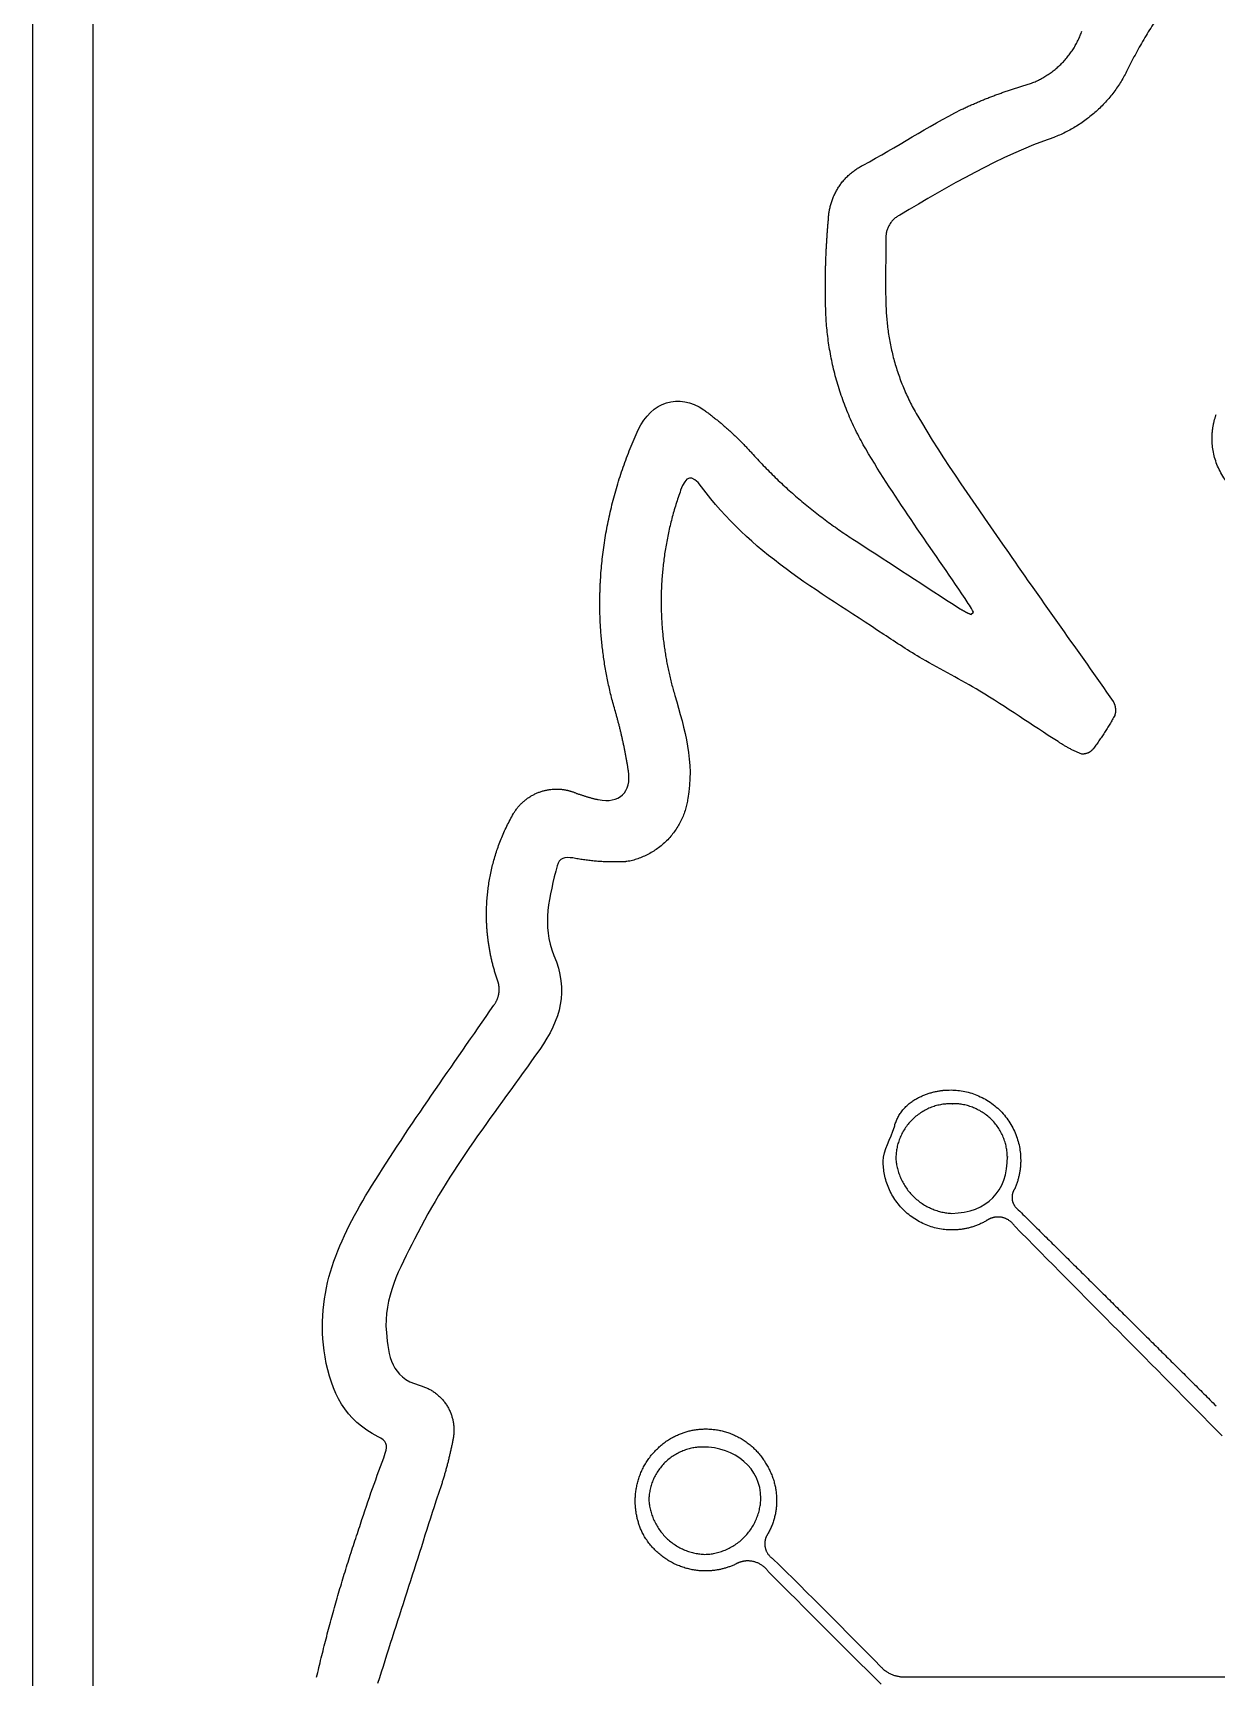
# Model space of a CAD drawing. Header units: millimetres. Extents: x -2315 to 326, y -226 to 400.
# Drawn here: x 152.3 to 161.16, y -127.83 to -115.52 of the extents above; entities that cross this region are included whole.
import ezdxf

# ---------------------------------------------------------------- set-up
doc = ezdxf.new("R2010")
doc.units = ezdxf.units.MM
doc.layers.add('Layer 03', color=5, linetype='Continuous', true_color=0x0000ff)

msp = doc.modelspace()

# ---------------------------------------------------------------- linework, layer by layer
at = {"layer": 'Layer 03'}
for p, q in [((152.751, -111.976), (152.751, -139.802)), ((152.751, -111.976), (152.751, -139.802)), ((159.327, -119.877), (159.347, -119.86)), ((159.327, -119.877), (159.347, -119.86)), ((159.601, -123.936), (159.601, -123.94)), ((159.601, -123.936), (159.601, -123.94))]:
    msp.add_line(p, q, dxfattribs=at)
for points, degree in [([(152.303, -140.28), (152.303, -126.042), (152.303, -111.804)], 2), ([(152.303, -140.28), (152.303, -126.042), (152.303, -111.804)], 2), ([(158.521, -116.513), (158.772, -116.379), (159.004, -116.225), (159.255, -116.098)], 3), ([(158.521, -116.513), (158.772, -116.379), (159.004, -116.225), (159.255, -116.098)], 3), ([(159.949, -116.306), (159.537, -116.448), (159.169, -116.669), (158.796, -116.887)], 3), ([(159.949, -116.306), (159.537, -116.448), (159.169, -116.669), (158.796, -116.887)], 3), ([(158.691, -117.065), (158.691, -117.221), (158.686, -117.377), (158.691, -117.534)], 3), ([(158.691, -117.065), (158.691, -117.221), (158.686, -117.377), (158.691, -117.534)], 3), ([(156.837, -118.495), (156.935, -118.286), (157.138, -118.215), (157.328, -118.346)], 3), ([(156.837, -118.495), (156.935, -118.286), (157.138, -118.215), (157.328, -118.346)], 3), ([(158.917, -118.372), (159.128, -118.731), (159.372, -119.072), (159.61, -119.415)], 3), ([(158.917, -118.372), (159.128, -118.731), (159.372, -119.072), (159.61, -119.415)], 3), ([(159.284, -119.757), (159.033, -119.384), (158.767, -119.023), (158.54, -118.638)], 3), ([(159.284, -119.757), (159.033, -119.384), (158.767, -119.023), (158.54, -118.638)], 3), ([(157.31, -118.922), (157.238, -118.824), (157.192, -118.838), (157.154, -118.948)], 3), ([(157.31, -118.922), (157.238, -118.824), (157.192, -118.838), (157.154, -118.948)], 3), ([(158.675, -120.027), (158.185, -119.702), (157.669, -119.411), (157.31, -118.922)], 3), ([(158.675, -120.027), (158.185, -119.702), (157.669, -119.411), (157.31, -118.922)], 3), ([(158.469, -119.33), (158.729, -119.498), (158.985, -119.665), (159.243, -119.833)], 3), ([(158.469, -119.33), (158.729, -119.498), (158.985, -119.665), (159.243, -119.833)], 3), ([(159.61, -119.415), (159.867, -119.789), (160.134, -120.156), (160.393, -120.529)], 3), ([(159.61, -119.415), (159.867, -119.789), (160.134, -120.156), (160.393, -120.529)], 3), ([(159.347, -119.86), (159.326, -119.825), (159.307, -119.79), (159.284, -119.757)], 3), ([(159.347, -119.86), (159.326, -119.825), (159.307, -119.79), (159.284, -119.757)], 3), ([(158.963, -120.21), (158.864, -120.153), (158.77, -120.089), (158.675, -120.027)], 3), ([(158.963, -120.21), (158.864, -120.153), (158.77, -120.089), (158.675, -120.027)], 3), ([(159.394, -120.451), (159.254, -120.367), (159.105, -120.293), (158.963, -120.21)], 3), ([(159.394, -120.451), (159.254, -120.367), (159.105, -120.293), (158.963, -120.21)], 3), ([(157.111, -120.485), (157.185, -120.737), (157.258, -120.988), (157.208, -121.255)], 3), ([(157.111, -120.485), (157.185, -120.737), (157.258, -120.988), (157.208, -121.255)], 3), ([(159.981, -120.83), (159.785, -120.705), (159.592, -120.573), (159.394, -120.451)], 3), ([(159.981, -120.83), (159.785, -120.705), (159.592, -120.573), (159.394, -120.451)], 3), ([(156.537, -121.264), (156.694, -121.297), (156.789, -121.208), (156.763, -121.048)], 3), ([(156.537, -121.264), (156.694, -121.297), (156.789, -121.208), (156.763, -121.048)], 3), ([(156.347, -121.701), (156.288, -121.693), (156.244, -121.701), (156.229, -121.759)], 3), ([(156.347, -121.701), (156.288, -121.693), (156.244, -121.701), (156.229, -121.759)], 3), ([(156.229, -121.759), (156.173, -121.981), (156.11, -122.209), (156.205, -122.43)], 3), ([(156.229, -121.759), (156.173, -121.981), (156.11, -122.209), (156.205, -122.43)], 3), ([(156.205, -122.43), (156.318, -122.694), (156.255, -122.913), (156.099, -123.134)], 3), ([(156.205, -122.43), (156.318, -122.694), (156.255, -122.913), (156.099, -123.134)], 3), ([(154.839, -124.159), (155.127, -123.696), (155.446, -123.253), (155.755, -122.804)], 3), ([(154.839, -124.159), (155.127, -123.696), (155.446, -123.253), (155.755, -122.804)], 3), ([(156.099, -123.134), (155.771, -123.597), (155.417, -124.043), (155.161, -124.554)], 3), ([(156.099, -123.134), (155.771, -123.597), (155.417, -124.043), (155.161, -124.554)], 3), ([(158.671, -123.972), (158.671, -123.888), (158.727, -123.804), (158.755, -123.713)], 3), ([(158.671, -123.972), (158.671, -123.888), (158.727, -123.804), (158.755, -123.713)], 3), ([(159.185, -124.362), (159.449, -124.355), (159.603, -124.199), (159.601, -123.936)], 3), ([(159.185, -124.362), (159.449, -124.355), (159.603, -124.199), (159.601, -123.936)], 3), ([(154.491, -125.437), (154.407, -124.95), (154.6, -124.545), (154.839, -124.159)], 3), ([(154.491, -125.437), (154.407, -124.95), (154.6, -124.545), (154.839, -124.159)], 3), ([(159.683, -124.335), (160.424, -125.067), (161.165, -125.804)], 2), ([(159.683, -124.335), (160.424, -125.067), (161.165, -125.804)], 2), ([(161.21, -126.028), (160.693, -125.503), (160.172, -124.981), (159.654, -124.455)], 3), ([(161.21, -126.028), (160.693, -125.503), (160.172, -124.981), (159.654, -124.455)], 3), ([(155.161, -124.554), (155.05, -124.774), (154.927, -124.991), (154.95, -125.254)], 3), ([(155.161, -124.554), (155.05, -124.774), (154.927, -124.991), (154.95, -125.254)], 3), ([(154.95, -125.254), (154.965, -125.429), (154.986, -125.589), (155.197, -125.649)], 3), ([(154.95, -125.254), (154.965, -125.429), (154.986, -125.589), (155.197, -125.649)], 3), ([(154.888, -126.034), (154.644, -125.911), (154.537, -125.704), (154.491, -125.437)], 3), ([(154.888, -126.034), (154.644, -125.911), (154.537, -125.704), (154.491, -125.437)], 3), ([(154.942, -126.158), (154.965, -126.095), (154.95, -126.065), (154.888, -126.034)], 3), ([(154.942, -126.158), (154.965, -126.095), (154.95, -126.065), (154.888, -126.034)], 3), ([(154.757, -126.688), (154.812, -126.509), (154.879, -126.334), (154.942, -126.158)], 3), ([(154.757, -126.688), (154.812, -126.509), (154.879, -126.334), (154.942, -126.158)], 3), ([(157.755, -126.496), (157.755, -126.273), (157.563, -126.108), (157.317, -126.111)], 3), ([(157.755, -126.496), (157.755, -126.273), (157.563, -126.108), (157.317, -126.111)], 3), ([(155.321, -126.516), (155.177, -126.972), (155.027, -127.426), (154.885, -127.882)], 3), ([(155.321, -126.516), (155.177, -126.972), (155.027, -127.426), (154.885, -127.882)], 3), ([(158.657, -127.887), (158.372, -127.608), (158.091, -127.324), (157.81, -127.042)], 3), ([(158.657, -127.887), (158.372, -127.608), (158.091, -127.324), (157.81, -127.042)], 3), ([(157.842, -126.946), (158.116, -127.212), (158.385, -127.484), (158.653, -127.756)], 3), ([(157.842, -126.946), (158.116, -127.212), (158.385, -127.484), (158.653, -127.756)], 3), ([(158.839, -127.831), (162.098, -127.831), (165.357, -127.831)], 2), ([(158.839, -127.831), (162.098, -127.831), (165.357, -127.831)], 2)]:
    msp.add_open_spline(points, degree=degree, dxfattribs=at)
for points, weights in [([(161.117, -114.914), (160.745, -115.307), (160.504, -115.792)], [0.853715827946, 0.855478964185, 0.876379628418]), ([(161.117, -114.914), (160.745, -115.307), (160.504, -115.792)], [0.853715827946, 0.855478964185, 0.876379628418]), ([(159.749, -115.911), (160.054, -115.813), (160.159, -115.51)], [0.903364580166, 0.806217830141, 0.898536361339]), ([(159.749, -115.911), (160.054, -115.813), (160.159, -115.51)], [0.903364580166, 0.806217830141, 0.898536361339]), ([(160.504, -115.792), (160.329, -116.159), (159.949, -116.306)], [0.878904507963, 0.822342284375, 0.891979040129]), ([(160.504, -115.792), (160.329, -116.159), (159.949, -116.306)], [0.878904507963, 0.822342284375, 0.891979040129]), ([(159.255, -116.098), (159.494, -115.984), (159.749, -115.911)], [0.879103584236, 0.891599877777, 0.910207958746]), ([(159.255, -116.098), (159.494, -115.984), (159.749, -115.911)], [0.879103584236, 0.891599877777, 0.910207958746]), ([(158.261, -116.917), (158.273, -116.639), (158.521, -116.513)], [0.982179320521, 0.801291975713, 0.874787487691]), ([(158.261, -116.917), (158.273, -116.639), (158.521, -116.513)], [0.982179320521, 0.801291975713, 0.874787487691]), ([(158.691, -117.534), (158.696, -117.982), (158.917, -118.372)], [0.995761620256, 0.900574302474, 0.869100775996]), ([(158.691, -117.534), (158.696, -117.982), (158.917, -118.372)], [0.995761620256, 0.900574302474, 0.869100775996]), ([(158.54, -118.638), (158.26, -118.159), (158.241, -117.605)], [0.867633202503, 0.8967829751, 0.986282221675]), ([(158.54, -118.638), (158.26, -118.159), (158.241, -117.605)], [0.867633202503, 0.8967829751, 0.986282221675]), ([(157.328, -118.346), (157.531, -118.493), (157.697, -118.681)], [0.858801711711, 0.851499914677, 0.854356840543]), ([(157.328, -118.346), (157.531, -118.493), (157.697, -118.681)], [0.858801711711, 0.851499914677, 0.854356840543]), ([(156.554, -119.618), (156.59, -119.03), (156.837, -118.495)], [0.975973707471, 0.911312745288, 0.880804937884]), ([(156.554, -119.618), (156.59, -119.03), (156.837, -118.495)], [0.975973707471, 0.911312745288, 0.880804937884]), ([(157.697, -118.681), (158.04, -119.057), (158.469, -119.33)], [0.853988540809, 0.851442698874, 0.863791279433]), ([(157.697, -118.681), (158.04, -119.057), (158.469, -119.33)], [0.853988540809, 0.851442698874, 0.863791279433]), ([(159.243, -119.833), (159.284, -119.858), (159.327, -119.877)], [0.866027943847, 0.872088673751, 0.881093993831]), ([(159.243, -119.833), (159.284, -119.858), (159.327, -119.877)], [0.866027943847, 0.872088673751, 0.881093993831]), ([(156.763, -121.048), (156.729, -120.829), (156.669, -120.617)], [0.944054455689, 0.926318589749, 0.912058494402]), ([(156.763, -121.048), (156.729, -120.829), (156.669, -120.617)], [0.944054455689, 0.926318589749, 0.912058494402]), ([(160.405, -120.634), (160.333, -120.766), (160.242, -120.886)], [0.871286870408, 0.86195916098, 0.85753777361]), ([(160.405, -120.634), (160.333, -120.766), (160.242, -120.886)], [0.871286870408, 0.86195916098, 0.85753777361]), ([(160.393, -120.529), (160.411, -120.559), (160.411, -120.595)], [0.864961148693, 0.894426700891, 1]), ([(160.393, -120.529), (160.411, -120.559), (160.411, -120.595)], [0.864961148693, 0.894426700891, 1]), ([(160.411, -120.595), (160.411, -120.615), (160.405, -120.634)], [1, 0.937674123662, 0.90187337397]), ([(160.411, -120.595), (160.411, -120.615), (160.405, -120.634)], [1, 0.937674123662, 0.90187337397]), ([(160.159, -120.923), (160.064, -120.887), (159.981, -120.83)], [0.892640517958, 0.871134256681, 0.86146102856]), ([(160.159, -120.923), (160.064, -120.887), (159.981, -120.83)], [0.892640517958, 0.871134256681, 0.86146102856]), ([(156.375, -121.217), (156.455, -121.246), (156.537, -121.264)], [0.895045150429, 0.909173285785, 0.928112116311]), ([(156.375, -121.217), (156.455, -121.246), (156.537, -121.264)], [0.895045150429, 0.909173285785, 0.928112116311]), ([(157.208, -121.255), (157.15, -121.655), (156.752, -121.728)], [0.947600150091, 0.765425629169, 0.936134676488]), ([(157.208, -121.255), (157.15, -121.655), (156.752, -121.728)], [0.947600150091, 0.765425629169, 0.936134676488]), ([(155.795, -122.685), (155.795, -122.645), (155.78, -122.608)], [1, 0.923120069323, 0.88659971928]), ([(155.795, -122.685), (155.795, -122.645), (155.78, -122.608)], [1, 0.923120069323, 0.88659971928]), ([(155.755, -122.804), (155.795, -122.751), (155.795, -122.685)], [0.85780448757, 0.878504517591, 1]), ([(155.755, -122.804), (155.795, -122.751), (155.795, -122.685)], [0.85780448757, 0.878504517591, 1]), ([(158.755, -123.713), (158.791, -123.575), (158.916, -123.506)], [0.915528678117, 0.821476277078, 0.870155834125]), ([(158.755, -123.713), (158.791, -123.575), (158.916, -123.506)], [0.915528678117, 0.821476277078, 0.870155834125]), ([(159.174, -123.541), (158.767, -123.545), (158.766, -123.952)], [0.995832644535, 0.710024127203, 0.998343645522]), ([(159.174, -123.541), (158.767, -123.545), (158.766, -123.952)], [0.995832644535, 0.710024127203, 0.998343645522]), ([(158.766, -123.952), (158.795, -124.341), (159.185, -124.362)], [0.970638588018, 0.732453223058, 0.978806205634]), ([(158.766, -123.952), (158.795, -124.341), (159.185, -124.362)], [0.970638588018, 0.732453223058, 0.978806205634]), ([(159.701, -123.964), (159.701, -124.076), (159.656, -124.177)], [1, 0.919499522857, 0.883249485151]), ([(159.701, -123.964), (159.701, -124.076), (159.656, -124.177)], [1, 0.919499522857, 0.883249485151]), ([(155.197, -125.649), (155.456, -125.716), (155.456, -125.984)], [0.916570769298, 0.757487364106, 1]), ([(155.197, -125.649), (155.456, -125.716), (155.456, -125.984)], [0.916570769298, 0.757487364106, 1]), ([(155.449, -126.055), (155.403, -126.291), (155.321, -126.516)], [0.933133565725, 0.911674035067, 0.896001265437]), ([(155.449, -126.055), (155.403, -126.291), (155.321, -126.516)], [0.933133565725, 0.911674035067, 0.896001265437]), ([(155.456, -125.984), (155.456, -126.02), (155.449, -126.055)], [1, 0.958535647095, 0.928811358154]), ([(155.456, -125.984), (155.456, -126.02), (155.449, -126.055)], [1, 0.958535647095, 0.928811358154]), ([(157.317, -126.111), (156.924, -126.115), (156.916, -126.508)], [0.996659372033, 0.712588405109, 0.992409411373]), ([(157.317, -126.111), (156.924, -126.115), (156.916, -126.508)], [0.996659372033, 0.712588405109, 0.992409411373]), ([(157.8, -126.247), (157.873, -126.369), (157.873, -126.511)], [0.866768743905, 0.897545931832, 1]), ([(157.8, -126.247), (157.873, -126.369), (157.873, -126.511)], [0.866768743905, 0.897545931832, 1]), ([(156.916, -126.508), (156.943, -126.9), (157.335, -126.915)], [0.973449841087, 0.728448954056, 0.984092034372]), ([(156.916, -126.508), (156.943, -126.9), (157.335, -126.915)], [0.973449841087, 0.728448954056, 0.984092034372]), ([(157.335, -126.915), (157.742, -126.903), (157.755, -126.496)], [0.987695900896, 0.71941088029, 0.987695900896]), ([(157.335, -126.915), (157.742, -126.903), (157.755, -126.496)], [0.987695900896, 0.71941088029, 0.987695900896]), ([(157.873, -126.511), (157.873, -126.642), (157.81, -126.757)], [1, 0.904649443483, 0.871381093341]), ([(157.873, -126.511), (157.873, -126.642), (157.81, -126.757)], [1, 0.904649443483, 0.871381093341]), ([(154.428, -127.834), (154.563, -127.252), (154.757, -126.688)], [0.923262361008, 0.909921100858, 0.899133159476]), ([(154.428, -127.834), (154.563, -127.252), (154.757, -126.688)], [0.923262361008, 0.909921100858, 0.899133159476])]:
    msp.add_rational_spline(points, weights, degree=2, dxfattribs=at)
for points, weights, knots in [([(158.241, -117.605), (158.238, -117.516), (158.238, -117.427), (158.238, -117.172), (158.261, -116.917)], [0.987496695395, 0.993608889739, 1, 0.981788609793, 0.965841899763], [-3.1758684, -3.1758684, -3.1758684, -3.1415927, -3.1415927, -3.0439243, -3.0439243, -3.0439243]), ([(158.241, -117.605), (158.238, -117.516), (158.238, -117.427), (158.238, -117.172), (158.261, -116.917)], [0.987496695395, 0.993608889739, 1, 0.981788609793, 0.965841899763], [-3.1758684, -3.1758684, -3.1758684, -3.1415927, -3.1415927, -3.0439243, -3.0439243, -3.0439243]), ([(158.796, -116.887), (158.691, -116.94), (158.691, -117.058), (158.691, -117.062), (158.691, -117.065)], [0.874673567825, 0.79793883903, 1, 0.992588450772, 0.985551994298], [2.057932, 2.057932, 2.057932, 3.141593, 3.141593, 3.181341, 3.181341, 3.181341]), ([(158.796, -116.887), (158.691, -116.94), (158.691, -117.058), (158.691, -117.062), (158.691, -117.065)], [0.874673567825, 0.79793883903, 1, 0.992588450772, 0.985551994298], [2.057932, 2.057932, 2.057932, 3.141593, 3.141593, 3.181341, 3.181341, 3.181341]), ([(161.667, -119.092), (161.667, -119.092), (161.666, -119.092), (161.134, -119.092), (161.134, -118.56), (161.134, -118.468), (161.165, -118.381)], [0.998835226591, 0.999416450654, 1, 0.707106781187, 1, 0.933232952281, 0.896905930993], [-4.715519, -4.715519, -4.715519, -4.712389, -4.712389, -3.141593, -3.141593, -2.783519, -2.783519, -2.783519]), ([(161.667, -119.092), (161.667, -119.092), (161.666, -119.092), (161.134, -119.092), (161.134, -118.56), (161.134, -118.468), (161.165, -118.381)], [0.998835226591, 0.999416450654, 1, 0.707106781187, 1, 0.933232952281, 0.896905930993], [-4.715519, -4.715519, -4.715519, -4.712389, -4.712389, -3.141593, -3.141593, -2.783519, -2.783519, -2.783519]), ([(157.154, -118.948), (157.008, -119.352), (157.008, -119.783), (157.008, -120.141), (157.111, -120.485)], [0.89604604585, 0.932438783962, 1, 0.943029244169, 0.908221289055], [2.7792595, 2.7792595, 2.7792595, 3.1415927, 3.1415927, 3.4471288, 3.4471288, 3.4471288]), ([(157.154, -118.948), (157.008, -119.352), (157.008, -119.783), (157.008, -120.141), (157.111, -120.485)], [0.89604604585, 0.932438783962, 1, 0.943029244169, 0.908221289055], [2.7792595, 2.7792595, 2.7792595, 3.1415927, 3.1415927, 3.4471288, 3.4471288, 3.4471288]), ([(156.669, -120.617), (156.549, -120.215), (156.549, -119.796), (156.549, -119.707), (156.554, -119.618)], [0.907824068971, 0.942703583182, 1, 0.987212040168, 0.975540746112], [-3.4488753, -3.4488753, -3.4488753, -3.1415927, -3.1415927, -3.0730104, -3.0730104, -3.0730104]), ([(156.669, -120.617), (156.549, -120.215), (156.549, -119.796), (156.549, -119.707), (156.554, -119.618)], [0.907824068971, 0.942703583182, 1, 0.987212040168, 0.975540746112], [-3.4488753, -3.4488753, -3.4488753, -3.1415927, -3.1415927, -3.0730104, -3.0730104, -3.0730104]), ([(160.242, -120.886), (160.212, -120.923), (160.164, -120.923), (160.161, -120.923), (160.159, -120.923)], [0.855416036623, 0.837037392423, 1, 0.98980042316, 0.980311216933], [-5.586363, -5.586363, -5.586363, -4.712389, -4.712389, -4.6576883, -4.6576883, -4.6576883]), ([(160.242, -120.886), (160.212, -120.923), (160.164, -120.923), (160.161, -120.923), (160.159, -120.923)], [0.855416036623, 0.837037392423, 1, 0.98980042316, 0.980311216933], [-5.586363, -5.586363, -5.586363, -4.712389, -4.712389, -4.6576883, -4.6576883, -4.6576883]), ([(155.902, -121.369), (156.011, -121.185), (156.225, -121.185), (156.303, -121.185), (156.375, -121.217)], [0.867187832216, 0.808868742818, 1, 0.920238927485, 0.883919138551], [-2.59584, -2.59584, -2.59584, -1.570796, -1.570796, -1.143035, -1.143035, -1.143035]), ([(155.902, -121.369), (156.011, -121.185), (156.225, -121.185), (156.303, -121.185), (156.375, -121.217)], [0.867187832216, 0.808868742818, 1, 0.920238927485, 0.883919138551], [-2.59584, -2.59584, -2.59584, -1.570796, -1.570796, -1.143035, -1.143035, -1.143035]), ([(155.78, -122.608), (155.7, -122.373), (155.7, -122.124), (155.7, -121.72), (155.902, -121.369)], [0.900054297417, 0.93607550968, 1, 0.900078052972, 0.868333822986], [-3.4844219, -3.4844219, -3.4844219, -3.1415927, -3.1415927, -2.6057078, -2.6057078, -2.6057078]), ([(155.78, -122.608), (155.7, -122.373), (155.7, -122.124), (155.7, -121.72), (155.902, -121.369)], [0.900054297417, 0.93607550968, 1, 0.900078052972, 0.868333822986], [-3.4844219, -3.4844219, -3.4844219, -3.1415927, -3.1415927, -2.6057078, -2.6057078, -2.6057078]), ([(156.752, -121.728), (156.705, -121.731), (156.659, -121.731), (156.501, -121.731), (156.347, -121.701)], [0.977242919601, 0.988141325202, 1, 0.961186120701, 0.932659384493], [-4.7759875, -4.7759875, -4.7759875, -4.712389, -4.712389, -4.5042288, -4.5042288, -4.5042288]), ([(156.752, -121.728), (156.705, -121.731), (156.659, -121.731), (156.501, -121.731), (156.347, -121.701)], [0.977242919601, 0.988141325202, 1, 0.961186120701, 0.932659384493], [-4.7759875, -4.7759875, -4.7759875, -4.712389, -4.712389, -4.5042288, -4.5042288, -4.5042288]), ([(158.916, -123.506), (159.036, -123.438), (159.174, -123.438), (159.701, -123.438), (159.701, -123.964)], [0.86947791136, 0.90184512977, 1, 0.707106781187, 1], [-2.097204, -2.097204, -2.097204, -1.570796, -1.570796, 0, 0, 0]), ([(158.916, -123.506), (159.036, -123.438), (159.174, -123.438), (159.701, -123.438), (159.701, -123.964)], [0.86947791136, 0.90184512977, 1, 0.707106781187, 1], [-2.097204, -2.097204, -2.097204, -1.570796, -1.570796, 0, 0, 0]), ([(159.601, -123.94), (159.595, -123.541), (159.196, -123.541), (159.185, -123.541), (159.174, -123.541)], [0.993839398857, 0.710220176517, 1, 0.988965903071, 0.978763175987], [0.016697, 0.016697, 0.016697, 1.570796, 1.570796, 1.629973, 1.629973, 1.629973]), ([(159.601, -123.94), (159.595, -123.541), (159.196, -123.541), (159.185, -123.541), (159.174, -123.541)], [0.993839398857, 0.710220176517, 1, 0.988965903071, 0.978763175987], [0.016697, 0.016697, 0.016697, 1.570796, 1.570796, 1.629973, 1.629973, 1.629973]), ([(159.441, -124.419), (159.323, -124.486), (159.187, -124.486), (158.674, -124.486), (158.671, -123.972)], [0.869434113213, 0.901778674238, 1, 0.708222529035, 0.997777004966], [-5.239153, -5.239153, -5.239153, -4.712389, -4.712389, -3.147576, -3.147576, -3.147576]), ([(159.441, -124.419), (159.323, -124.486), (159.187, -124.486), (158.674, -124.486), (158.671, -123.972)], [0.869434113213, 0.901778674238, 1, 0.708222529035, 0.997777004966], [-5.239153, -5.239153, -5.239153, -4.712389, -4.712389, -3.147576, -3.147576, -3.147576]), ([(159.656, -124.177), (159.636, -124.207), (159.636, -124.242), (159.636, -124.3), (159.683, -124.335)], [0.861400771073, 0.887453571478, 1, 0.827696277484, 0.858118810722], [2.538002, 2.538002, 2.538002, 3.141593, 3.141593, 4.065663, 4.065663, 4.065663]), ([(159.656, -124.177), (159.636, -124.207), (159.636, -124.242), (159.636, -124.3), (159.683, -124.335)], [0.861400771073, 0.887453571478, 1, 0.827696277484, 0.858118810722], [2.538002, 2.538002, 2.538002, 3.141593, 3.141593, 4.065663, 4.065663, 4.065663]), ([(159.654, -124.455), (159.61, -124.389), (159.531, -124.389), (159.481, -124.389), (159.441, -124.419)], [0.862438236557, 0.817481856574, 1, 0.876931593414, 0.857285401661], [0.591945, 0.591945, 0.591945, 1.570796, 1.570796, 2.230816, 2.230816, 2.230816]), ([(159.654, -124.455), (159.61, -124.389), (159.531, -124.389), (159.481, -124.389), (159.441, -124.419)], [0.862438236557, 0.817481856574, 1, 0.876931593414, 0.857285401661], [0.591945, 0.591945, 0.591945, 1.570796, 1.570796, 2.230816, 2.230816, 2.230816]), ([(156.87, -126.758), (156.814, -126.643), (156.814, -126.515), (156.814, -126.2), (157.087, -126.043)], [0.876531641459, 0.911562759917, 1, 0.806939609619, 0.868390501439], [-3.615885, -3.615885, -3.615885, -3.141593, -3.141593, -2.106203, -2.106203, -2.106203]), ([(156.87, -126.758), (156.814, -126.643), (156.814, -126.515), (156.814, -126.2), (157.087, -126.043)], [0.876531641459, 0.911562759917, 1, 0.806939609619, 0.868390501439], [-3.615885, -3.615885, -3.615885, -3.141593, -3.141593, -2.106203, -2.106203, -2.106203]), ([(157.087, -126.043), (157.205, -125.976), (157.342, -125.976), (157.651, -125.976), (157.8, -126.247)], [0.870020705114, 0.902661255316, 1, 0.803291574627, 0.870803705602], [-2.092827, -2.092827, -2.092827, -1.570796, -1.570796, -0.515842, -0.515842, -0.515842]), ([(157.087, -126.043), (157.205, -125.976), (157.342, -125.976), (157.651, -125.976), (157.8, -126.247)], [0.870020705114, 0.902661255316, 1, 0.803291574627, 0.870803705602], [-2.092827, -2.092827, -2.092827, -1.570796, -1.570796, -0.515842, -0.515842, -0.515842]), ([(157.558, -126.992), (157.454, -127.039), (157.34, -127.039), (157.021, -127.039), (156.87, -126.758)], [0.882169265519, 0.918288990212, 1, 0.800992683139, 0.872417794346], [-5.150608, -5.150608, -5.150608, -4.712389, -4.712389, -3.645106, -3.645106, -3.645106]), ([(157.558, -126.992), (157.454, -127.039), (157.34, -127.039), (157.021, -127.039), (156.87, -126.758)], [0.882169265519, 0.918288990212, 1, 0.800992683139, 0.872417794346], [-5.150608, -5.150608, -5.150608, -4.712389, -4.712389, -3.645106, -3.645106, -3.645106]), ([(157.81, -126.757), (157.784, -126.792), (157.784, -126.836), (157.784, -126.906), (157.842, -126.946)], [0.85861375299, 0.880776045044, 1, 0.821740873852, 0.860464006179], [2.502191, 2.502191, 2.502191, 3.141593, 3.141593, 4.097602, 4.097602, 4.097602]), ([(157.81, -126.757), (157.784, -126.792), (157.784, -126.836), (157.784, -126.906), (157.842, -126.946)], [0.85861375299, 0.880776045044, 1, 0.821740873852, 0.860464006179], [2.502191, 2.502191, 2.502191, 3.141593, 3.141593, 4.097602, 4.097602, 4.097602]), ([(157.81, -127.042), (157.753, -126.964), (157.657, -126.964), (157.604, -126.964), (157.558, -126.992)], [0.85875313837, 0.825958365106, 1, 0.894856531383, 0.865202342017], [0.637405, 0.637405, 0.637405, 1.570796, 1.570796, 2.134684, 2.134684, 2.134684]), ([(157.81, -127.042), (157.753, -126.964), (157.657, -126.964), (157.604, -126.964), (157.558, -126.992)], [0.85875313837, 0.825958365106, 1, 0.894856531383, 0.865202342017], [0.637405, 0.637405, 0.637405, 1.570796, 1.570796, 2.134684, 2.134684, 2.134684]), ([(158.653, -127.756), (158.724, -127.832), (158.828, -127.832), (158.833, -127.832), (158.839, -127.831)], [0.853792822353, 0.847631906876, 1, 0.990037644481, 0.9807530003], [3.8952337, 3.8952337, 3.8952337, 4.712389, 4.712389, 4.7658174, 4.7658174, 4.7658174]), ([(158.653, -127.756), (158.724, -127.832), (158.828, -127.832), (158.833, -127.832), (158.839, -127.831)], [0.853792822353, 0.847631906876, 1, 0.990037644481, 0.9807530003], [3.8952337, 3.8952337, 3.8952337, 4.712389, 4.712389, 4.7658174, 4.7658174, 4.7658174])]:
    msp.add_rational_spline(points, weights, degree=2, knots=knots, dxfattribs=at)

doc.saveas('drawing.dxf')
